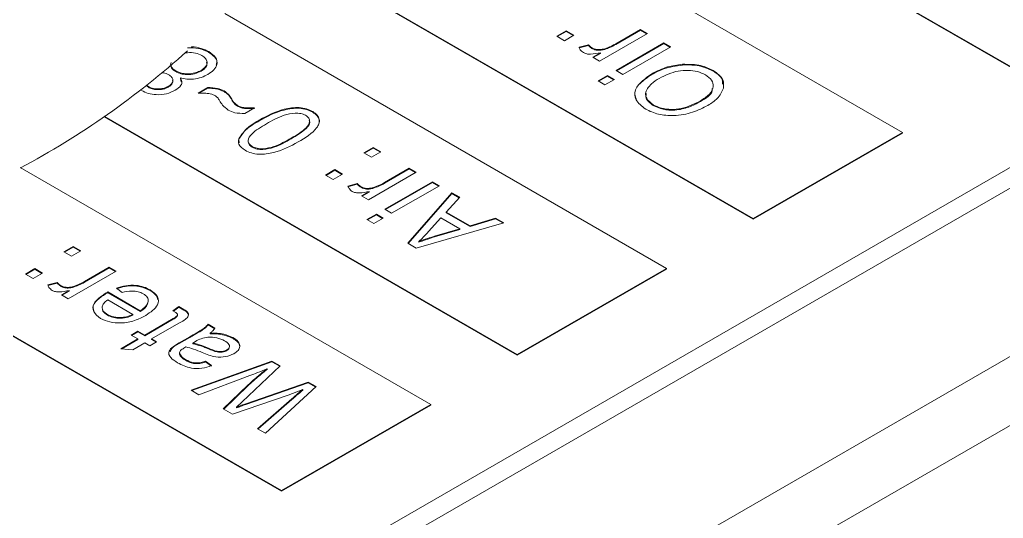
# Model space of a CAD drawing. Header units: millimetres. Extents: x 57 to 386, y 23 to 272.
# Drawn here: x 240.16 to 251.8, y 99.35 to 105.26 of the extents above; entities that cross this region are included whole.
import ezdxf

# ---------------------------------------------------------------- set-up
doc = ezdxf.new("R2010")
doc.units = ezdxf.units.MM

msp = doc.modelspace()

# ---------------------------------------------------------------- linework, layer by layer
at = {"color": 7, "lineweight": 5}
for p, q in [((244.078, 109.211), (251.924, 104.682)), ((244.078, 109.203), (251.924, 104.674)), ((250.609, 103.923), (243.962, 107.76)), ((243.23, 106.141), (248.841, 102.902)), ((243.23, 106.133), (248.841, 102.894)), ((236.933, 94.632), (256.025, 105.653)), ((237.548, 92.992), (258.866, 105.299)), ((247.816, 102.31), (242.583, 105.331)), ((237.64, 95.285), (254.894, 105.245)), ((246.514, 105.062), (246.625, 105.126)), ((246.625, 105.118), (246.521, 105.058)), ((246.716, 105.073), (246.605, 105.009)), ((246.625, 105.126), (246.716, 105.073)), ((246.625, 105.118), (246.625, 105.126)), ((246.709, 105.069), (246.625, 105.118)), ((247.588, 105.095), (247.022, 104.768)), ((247.214, 104.972), (247.507, 105.142)), ((247.507, 105.133), (247.214, 104.964)), ((247.507, 105.142), (247.588, 105.095)), ((247.507, 105.133), (247.507, 105.142)), ((247.581, 105.091), (247.507, 105.133)), ((246.605, 105.009), (246.514, 105.062)), ((246.78, 104.932), (246.891, 104.961)), ((246.891, 104.953), (246.78, 104.924)), ((246.891, 104.953), (246.891, 104.961)), ((247.214, 104.964), (247.214, 104.972)), ((247.217, 104.656), (247.783, 104.982)), ((247.783, 104.974), (247.224, 104.652)), ((247.783, 104.982), (247.864, 104.936)), ((247.783, 104.974), (247.783, 104.982)), ((247.856, 104.932), (247.783, 104.974)), ((242.395, 104.871), (242.395, 104.88)), ((246.939, 104.913), (246.939, 104.921)), ((246.941, 104.815), (247.032, 104.867)), ((247.032, 104.859), (246.948, 104.811)), ((247.032, 104.859), (247.032, 104.867)), ((247.083, 104.906), (247.083, 104.914)), ((247.864, 104.936), (247.298, 104.609)), ((247.022, 104.768), (246.941, 104.815)), ((248.004, 104.721), (248.004, 104.729)), ((259.219, 104.686), (237.901, 92.38)), ((242.003, 104.643), (242.003, 104.651)), ((242.303, 104.649), (242.303, 104.657)), ((247.298, 104.609), (247.217, 104.656)), ((247.64, 104.609), (247.64, 104.617)), ((248.367, 104.649), (248.367, 104.657)), ((241.656, 104.484), (241.679, 104.465)), ((242.058, 104.561), (242.058, 104.57)), ((242.066, 104.523), (242.058, 104.561)), ((247.005, 104.533), (247.116, 104.598)), ((247.086, 104.487), (247.005, 104.533)), ((247.116, 104.589), (247.012, 104.529)), ((247.197, 104.551), (247.086, 104.487)), ((247.116, 104.598), (247.197, 104.551)), ((247.116, 104.589), (247.116, 104.598)), ((247.19, 104.547), (247.116, 104.589)), ((241.679, 104.457), (241.658, 104.476)), ((241.679, 104.457), (241.679, 104.465)), ((241.913, 104.458), (241.913, 104.466)), ((242.267, 104.388), (242.382, 104.454)), ((242.382, 104.446), (242.282, 104.388)), ((242.382, 104.446), (242.382, 104.454)), ((242.575, 104.406), (242.575, 104.414)), ((242.666, 104.308), (242.666, 104.316)), ((248.217, 104.288), (248.217, 104.296)), ((242.735, 104.232), (242.735, 104.24)), ((242.934, 104.213), (242.823, 104.148)), ((243.625, 104.162), (243.625, 104.17)), ((247.658, 104.241), (247.658, 104.249)), ((241.154, 104.115), (246.048, 101.29)), ((241.154, 104.107), (246.048, 101.281)), ((242.998, 104.063), (242.998, 104.071)), ((248.841, 102.902), (250.609, 103.923)), ((248.841, 102.894), (250.609, 103.914)), ((250.609, 103.914), (250.609, 103.923)), ((242.75, 103.84), (242.75, 103.848)), ((242.75, 103.84), (242.756, 103.798)), ((243.371, 103.847), (243.371, 103.855)), ((242.91, 103.746), (242.91, 103.754)), ((244.231, 103.68), (244.342, 103.744)), ((244.322, 103.627), (244.231, 103.68)), ((244.342, 103.736), (244.238, 103.676)), ((244.433, 103.691), (244.322, 103.627)), ((244.342, 103.744), (244.433, 103.691)), ((244.342, 103.736), (244.342, 103.744)), ((244.426, 103.687), (244.342, 103.736)), ((245.023, 100.698), (240.159, 103.506)), ((243.776, 103.417), (243.888, 103.481)), ((243.888, 103.473), (243.784, 103.413)), ((243.888, 103.481), (243.979, 103.429)), ((243.888, 103.473), (243.888, 103.481)), ((243.971, 103.425), (243.888, 103.473)), ((244.85, 103.451), (244.285, 103.124)), ((244.476, 103.328), (244.769, 103.497)), ((244.769, 103.489), (244.476, 103.32)), ((244.769, 103.497), (244.85, 103.451)), ((244.769, 103.489), (244.769, 103.497)), ((244.843, 103.446), (244.769, 103.489)), ((243.867, 103.365), (243.776, 103.417)), ((243.979, 103.429), (243.867, 103.365)), ((244.476, 103.32), (244.476, 103.328)), ((244.48, 103.011), (245.045, 103.338)), ((245.045, 103.33), (244.487, 103.007)), ((245.045, 103.338), (245.126, 103.291)), ((245.045, 103.33), (245.045, 103.338)), ((245.119, 103.287), (245.045, 103.33)), ((244.042, 103.287), (244.153, 103.316)), ((244.153, 103.308), (244.042, 103.279)), ((244.153, 103.308), (244.153, 103.316)), ((244.202, 103.268), (244.202, 103.277)), ((244.204, 103.171), (244.294, 103.223)), ((244.294, 103.215), (244.211, 103.167)), ((244.294, 103.215), (244.294, 103.223)), ((244.345, 103.262), (244.345, 103.27)), ((245.126, 103.291), (244.56, 102.965)), ((244.752, 102.609), (245.271, 103.208)), ((245.271, 103.208), (245.366, 103.153)), ((245.271, 103.2), (245.271, 103.208)), ((244.285, 103.124), (244.204, 103.171)), ((245.271, 103.2), (244.756, 102.607)), ((245.366, 103.153), (245.204, 102.978)), ((245.361, 103.148), (245.271, 103.2)), ((244.56, 102.965), (244.48, 103.011)), ((245.204, 102.978), (245.488, 102.814)), ((245.204, 102.97), (245.204, 102.978)), ((245.488, 102.806), (245.204, 102.97)), ((244.267, 102.889), (244.379, 102.953)), ((244.348, 102.842), (244.267, 102.889)), ((244.379, 102.945), (244.274, 102.885)), ((244.459, 102.906), (244.348, 102.842)), ((244.379, 102.953), (244.459, 102.906)), ((244.379, 102.945), (244.379, 102.953)), ((244.452, 102.902), (244.379, 102.945)), ((245.141, 102.909), (244.995, 102.747)), ((245.369, 102.778), (245.141, 102.909)), ((245.488, 102.814), (245.791, 102.907)), ((245.791, 102.899), (245.488, 102.806)), ((245.791, 102.907), (245.887, 102.852)), ((245.791, 102.899), (245.791, 102.907)), ((245.877, 102.849), (245.791, 102.899)), ((248.841, 102.894), (248.841, 102.902)), ((245.887, 102.852), (244.85, 102.552)), ((245.067, 102.691), (245.369, 102.778)), ((245.369, 102.77), (245.067, 102.683)), ((245.369, 102.77), (245.369, 102.778)), ((245.488, 102.806), (245.488, 102.814)), ((244.882, 102.62), (244.882, 102.628)), ((245.067, 102.683), (245.067, 102.691)), ((238.16, 102.618), (243.255, 99.677)), ((238.16, 102.61), (243.255, 99.669)), ((240.677, 102.506), (240.788, 102.571)), ((240.768, 102.454), (240.677, 102.506)), ((240.788, 102.562), (240.684, 102.502)), ((240.879, 102.518), (240.768, 102.454)), ((240.788, 102.571), (240.879, 102.518)), ((240.788, 102.562), (240.788, 102.571)), ((240.872, 102.514), (240.788, 102.562)), ((244.85, 102.552), (244.752, 102.609)), ((240.223, 102.244), (240.334, 102.308)), ((240.334, 102.3), (240.23, 102.24)), ((240.334, 102.308), (240.425, 102.256)), ((240.334, 102.3), (240.334, 102.308)), ((240.418, 102.252), (240.334, 102.3)), ((241.297, 102.277), (240.731, 101.951)), ((240.922, 102.155), (241.216, 102.324)), ((241.216, 102.316), (240.922, 102.146)), ((241.216, 102.324), (241.297, 102.277)), ((241.216, 102.316), (241.216, 102.324)), ((241.289, 102.273), (241.216, 102.316)), ((246.048, 101.29), (247.816, 102.31)), ((246.048, 101.281), (247.816, 102.302)), ((247.816, 102.302), (247.816, 102.31)), ((240.314, 102.191), (240.223, 102.244)), ((240.425, 102.256), (240.314, 102.191)), ((240.922, 102.146), (240.922, 102.155)), ((240.488, 102.114), (240.6, 102.143)), ((240.6, 102.135), (240.488, 102.106)), ((240.6, 102.135), (240.6, 102.143)), ((240.648, 102.095), (240.648, 102.103)), ((240.65, 101.997), (240.74, 102.049)), ((240.74, 102.041), (240.657, 101.993)), ((240.74, 102.041), (240.74, 102.049)), ((240.792, 102.089), (240.792, 102.097)), ((241.37, 102.025), (241.3, 102.077)), ((241.7, 102.048), (241.7, 102.056)), ((240.731, 101.951), (240.65, 101.997)), ((241.173, 102.016), (241.199, 102.031)), ((241.199, 102.022), (241.173, 102.008)), ((241.173, 102.008), (241.173, 102.016)), ((241.199, 102.031), (241.582, 101.809)), ((241.199, 102.022), (241.199, 102.031)), ((241.582, 101.801), (241.199, 102.022)), ((241.496, 101.765), (241.199, 101.937)), ((241.582, 101.801), (241.582, 101.809)), ((241.969, 101.807), (242.04, 101.86)), ((242.005, 101.787), (241.969, 101.807)), ((242.04, 101.852), (241.976, 101.804)), ((242.04, 101.86), (242.1, 101.825)), ((242.04, 101.852), (242.04, 101.86)), ((242.1, 101.817), (242.04, 101.852)), ((242.1, 101.817), (242.1, 101.825)), ((241.194, 101.757), (241.194, 101.765)), ((241.496, 101.757), (241.496, 101.765)), ((241.636, 101.521), (241.971, 101.715)), ((241.971, 101.707), (241.636, 101.513)), ((241.971, 101.707), (241.971, 101.715)), ((242.024, 101.754), (242.024, 101.745)), ((242.024, 101.745), (242.024, 101.753)), ((242.026, 101.753), (242.026, 101.763)), ((242.04, 101.661), (241.717, 101.475)), ((242.387, 101.648), (242.467, 101.601)), ((242.387, 101.64), (242.387, 101.648)), ((242.467, 101.593), (242.387, 101.64)), ((241.353, 101.358), (241.555, 101.475)), ((241.555, 101.467), (241.366, 101.357)), ((241.474, 101.521), (241.555, 101.568)), ((241.555, 101.475), (241.474, 101.521)), ((241.555, 101.56), (241.481, 101.517)), ((241.555, 101.568), (241.636, 101.521)), ((241.555, 101.56), (241.555, 101.568)), ((241.636, 101.513), (241.555, 101.56)), ((241.555, 101.467), (241.555, 101.475)), ((241.636, 101.513), (241.636, 101.521)), ((241.717, 101.475), (241.777, 101.44)), ((241.717, 101.467), (241.717, 101.475)), ((241.77, 101.436), (241.717, 101.467)), ((242.044, 101.427), (242.171, 101.5)), ((242.171, 101.492), (242.044, 101.419)), ((242.171, 101.492), (242.171, 101.5)), ((242.41, 101.537), (242.41, 101.545)), ((242.681, 101.482), (242.681, 101.49)), ((241.495, 101.347), (241.353, 101.358)), ((241.636, 101.428), (241.495, 101.347)), ((241.697, 101.393), (241.636, 101.428)), ((241.777, 101.44), (241.697, 101.393)), ((242.044, 101.419), (242.044, 101.427)), ((242.124, 101.38), (242.101, 101.366)), ((242.238, 101.446), (242.205, 101.426)), ((242.205, 101.418), (242.205, 101.426)), ((242.392, 101.357), (242.392, 101.365)), ((242.607, 101.336), (242.607, 101.344)), ((242.048, 101.301), (242.048, 101.309)), ((242.118, 101.224), (242.118, 101.232)), ((246.048, 101.281), (246.048, 101.29)), ((242.184, 100.867), (243.143, 101.211)), ((243.143, 101.203), (242.193, 100.862)), ((242.356, 101.211), (242.427, 101.158)), ((242.356, 101.202), (242.356, 101.211)), ((242.427, 101.15), (242.356, 101.202)), ((243.24, 101.155), (242.791, 100.73)), ((243.084, 101.112), (243.084, 101.12)), ((243.143, 101.211), (243.24, 101.155)), ((243.143, 101.203), (243.143, 101.211)), ((243.235, 101.15), (243.143, 101.203)), ((242.882, 101.041), (242.277, 100.813)), ((242.565, 100.647), (242.862, 100.93)), ((242.862, 100.922), (242.571, 100.644)), ((242.832, 100.706), (243.571, 100.964)), ((243.571, 100.956), (242.832, 100.698)), ((242.862, 100.922), (242.862, 100.93)), ((243.667, 100.909), (243.066, 100.358)), ((243.508, 100.875), (243.333, 100.81)), ((243.508, 100.867), (243.508, 100.875)), ((243.571, 100.964), (243.667, 100.909)), ((243.571, 100.956), (243.571, 100.964)), ((243.662, 100.904), (243.571, 100.956)), ((242.277, 100.813), (242.184, 100.867)), ((243.333, 100.81), (242.677, 100.582)), ((242.973, 100.411), (243.378, 100.766)), ((243.378, 100.758), (242.979, 100.408)), ((243.378, 100.758), (243.378, 100.766)), ((242.677, 100.582), (242.565, 100.647)), ((242.791, 100.73), (242.721, 100.665)), ((242.721, 100.657), (242.721, 100.665)), ((242.832, 100.698), (242.832, 100.706)), ((243.255, 99.677), (245.023, 100.698)), ((243.255, 99.669), (245.023, 100.69)), ((245.023, 100.69), (245.023, 100.698)), ((243.066, 100.358), (242.973, 100.411)), ((243.255, 99.669), (243.255, 99.677))]:
    msp.add_line(p, q, dxfattribs=at)
msp.add_arc((235.398, 112.401), 10.096, 298.1772, 311.9055, dxfattribs=at)
for points, knots in [([(246.891, 104.961), (246.898, 104.953), (246.912, 104.938), (246.931, 104.926), (246.939, 104.921)], [0, 0, 0, 0, 0.5599646, 1, 1, 1, 1]), ([(246.939, 104.913), (246.929, 104.92), (246.91, 104.932), (246.897, 104.946), (246.891, 104.953)], [0, 0, 0, 0, 0.559802, 1, 1, 1, 1]), ([(247.083, 104.914), (247.109, 104.924), (247.156, 104.941), (247.196, 104.963), (247.214, 104.972)], [0, 0, 0, 0, 0.559898, 1, 1, 1, 1]), ([(247.214, 104.964), (247.191, 104.952), (247.151, 104.93), (247.104, 104.914), (247.083, 104.906)], [0, 0, 0, 0, 0.559915, 1, 1, 1, 1]), ([(242.314, 104.833), (242.289, 104.844), (242.24, 104.866), (242.159, 104.872), (242.118, 104.863), (242.106, 104.86)], [0, 0, 0, 0, 0.416783, 0.833502, 1, 1, 1, 1]), ([(242.395, 104.871), (242.357, 104.89), (242.283, 104.925), (242.187, 104.925), (242.142, 104.925)], [0, 0, 0, 0, 0.519264, 1, 1, 1, 1]), ([(242.185, 104.934), (242.188, 104.934), (242.228, 104.938), (242.308, 104.92), (242.366, 104.893), (242.395, 104.88)], [0, 0, 0, 0, 0.036457, 0.51793, 1, 1, 1, 1]), ([(242.303, 104.657), (242.324, 104.671), (242.365, 104.699), (242.38, 104.752), (242.362, 104.799), (242.33, 104.822), (242.314, 104.833)], [0, 0, 0, 0, 0.280218, 0.559532, 0.779755, 1, 1, 1, 1]), ([(242.395, 104.88), (242.426, 104.857), (242.488, 104.813), (242.5, 104.731), (242.461, 104.661), (242.41, 104.627), (242.384, 104.61)], [0, 0, 0, 0, 0.279614, 0.559005, 0.779273, 1, 1, 1, 1]), ([(242.482, 104.72), (242.486, 104.731), (242.499, 104.764), (242.468, 104.82), (242.419, 104.854), (242.395, 104.871)], [0, 0, 0, 0, 0.206846, 0.603161, 1, 1, 1, 1]), ([(246.83, 104.868), (246.816, 104.878), (246.791, 104.898), (246.783, 104.921), (246.78, 104.932)], [0, 0, 0, 0, 0.55889, 1, 1, 1, 1]), ([(247.032, 104.867), (246.994, 104.859), (246.942, 104.847), (246.868, 104.851), (246.843, 104.862), (246.83, 104.868)], [0, 0, 0, 0, 0.560727, 0.780563, 1, 1, 1, 1]), ([(246.939, 104.921), (246.951, 104.916), (246.974, 104.906), (247.027, 104.901), (247.062, 104.909), (247.083, 104.914)], [0, 0, 0, 0, 0.280209, 0.560926, 1, 1, 1, 1]), ([(247.083, 104.906), (247.07, 104.903), (247.043, 104.896), (247.002, 104.895), (246.966, 104.9), (246.948, 104.909), (246.939, 104.913)], [0, 0, 0, 0, 0.2802866, 0.5599101, 0.7799984, 1, 1, 1, 1]), ([(241.949, 104.75), (241.946, 104.743), (241.938, 104.722), (241.956, 104.684), (241.988, 104.662), (242.003, 104.651)], [0, 0, 0, 0, 0.205367, 0.602637, 1, 1, 1, 1]), ([(242.368, 104.754), (242.371, 104.744), (242.378, 104.72), (242.352, 104.681), (242.319, 104.659), (242.303, 104.649)], [0, 0, 0, 0, 0.262714, 0.630969, 1, 1, 1, 1]), ([(247.64, 104.617), (247.699, 104.647), (247.805, 104.703), (247.943, 104.721), (248.004, 104.729)], [0, 0, 0, 0, 0.560204, 1, 1, 1, 1]), ([(248.004, 104.721), (247.927, 104.709), (247.79, 104.689), (247.686, 104.633), (247.64, 104.609)], [0, 0, 0, 0, 0.558686, 1, 1, 1, 1]), ([(248.004, 104.729), (248.08, 104.729), (248.217, 104.729), (248.321, 104.679), (248.367, 104.657)], [0, 0, 0, 0, 0.5588436, 1, 1, 1, 1]), ([(248.367, 104.649), (248.307, 104.676), (248.199, 104.725), (248.064, 104.722), (248.004, 104.721)], [0, 0, 0, 0, 0.5587982, 1, 1, 1, 1]), ([(241.92, 104.606), (241.901, 104.615), (241.877, 104.628), (241.845, 104.629), (241.838, 104.63)], [0, 0, 0, 0, 0.7766211, 1, 1, 1, 1]), ([(241.913, 104.466), (241.929, 104.478), (241.962, 104.5), (241.974, 104.542), (241.959, 104.579), (241.933, 104.597), (241.92, 104.606)], [0, 0, 0, 0, 0.280238, 0.55938, 0.779604, 1, 1, 1, 1]), ([(242.003, 104.643), (241.982, 104.657), (241.95, 104.679), (241.949, 104.706), (241.949, 104.715)], [0, 0, 0, 0, 0.682964, 1, 1, 1, 1]), ([(242.003, 104.651), (242.028, 104.64), (242.078, 104.617), (242.169, 104.614), (242.247, 104.629), (242.284, 104.647), (242.303, 104.657)], [0, 0, 0, 0, 0.2793, 0.558979, 0.779264, 1, 1, 1, 1]), ([(242.303, 104.649), (242.279, 104.637), (242.231, 104.613), (242.141, 104.606), (242.061, 104.615), (242.022, 104.633), (242.003, 104.643)], [0, 0, 0, 0, 0.280202, 0.559508, 0.77968, 1, 1, 1, 1]), ([(242.384, 104.61), (242.359, 104.597), (242.309, 104.571), (242.22, 104.552), (242.131, 104.551), (242.083, 104.563), (242.058, 104.57)], [0, 0, 0, 0, 0.280424, 0.560026, 0.779977, 1, 1, 1, 1]), ([(247.568, 104.197), (247.522, 104.233), (247.43, 104.304), (247.438, 104.473), (247.564, 104.562), (247.64, 104.617)], [0, 0, 0, 0, 0.280022, 0.56019, 1, 1, 1, 1]), ([(247.64, 104.609), (247.59, 104.575), (247.49, 104.509), (247.423, 104.395), (247.451, 104.327), (247.461, 104.302)], [0, 0, 0, 0, 0.389571, 0.777684, 1, 1, 1, 1]), ([(248.276, 104.604), (248.246, 104.619), (248.186, 104.647), (248.069, 104.661), (247.899, 104.649), (247.799, 104.598), (247.729, 104.563)], [0, 0, 0, 0, 0.18698, 0.373954, 0.56112, 1, 1, 1, 1]), ([(248.217, 104.296), (248.254, 104.321), (248.33, 104.369), (248.376, 104.458), (248.359, 104.544), (248.304, 104.584), (248.276, 104.604)], [0, 0, 0, 0, 0.280875, 0.560289, 0.780267, 1, 1, 1, 1]), ([(248.367, 104.657), (248.414, 104.622), (248.499, 104.559), (248.492, 104.48), (248.489, 104.446)], [0, 0, 0, 0, 0.558711, 1, 1, 1, 1]), ([(248.479, 104.492), (248.478, 104.517), (248.477, 104.577), (248.407, 104.623), (248.367, 104.649)], [0, 0, 0, 0, 0.419577, 1, 1, 1, 1]), ([(241.964, 104.542), (241.967, 104.534), (241.972, 104.514), (241.952, 104.484), (241.926, 104.467), (241.913, 104.458)], [0, 0, 0, 0, 0.259588, 0.629383, 1, 1, 1, 1]), ([(242.058, 104.57), (242.066, 104.555), (242.081, 104.526), (242.067, 104.47), (242.023, 104.439), (241.996, 104.421)], [0, 0, 0, 0, 0.280691, 0.560821, 1, 1, 1, 1]), ([(247.729, 104.563), (247.696, 104.542), (247.638, 104.506), (247.603, 104.461), (247.588, 104.441)], [0, 0, 0, 0, 0.559964, 1, 1, 1, 1]), ([(241.996, 104.421), (241.963, 104.405), (241.899, 104.374), (241.779, 104.365), (241.674, 104.381), (241.623, 104.406), (241.598, 104.418)], [0, 0, 0, 0, 0.2800376, 0.5593759, 0.7795343, 1, 1, 1, 1]), ([(241.679, 104.465), (241.698, 104.456), (241.737, 104.439), (241.807, 104.435), (241.869, 104.445), (241.898, 104.459), (241.913, 104.466)], [0, 0, 0, 0, 0.279599, 0.559441, 0.779631, 1, 1, 1, 1]), ([(241.913, 104.458), (241.894, 104.449), (241.855, 104.431), (241.786, 104.427), (241.723, 104.435), (241.694, 104.45), (241.679, 104.457)], [0, 0, 0, 0, 0.279622, 0.559121, 0.779553, 1, 1, 1, 1]), ([(242.395, 104.383), (242.371, 104.386), (242.329, 104.39), (242.286, 104.388), (242.267, 104.388)], [0, 0, 0, 0, 0.55982, 1, 1, 1, 1]), ([(242.382, 104.454), (242.423, 104.453), (242.495, 104.451), (242.551, 104.425), (242.575, 104.414)], [0, 0, 0, 0, 0.5600635, 1, 1, 1, 1]), ([(242.575, 104.406), (242.543, 104.42), (242.485, 104.444), (242.414, 104.445), (242.382, 104.446)], [0, 0, 0, 0, 0.5581721, 1, 1, 1, 1]), ([(242.466, 104.361), (242.454, 104.366), (242.433, 104.377), (242.407, 104.381), (242.395, 104.383)], [0, 0, 0, 0, 0.559623, 1, 1, 1, 1]), ([(242.575, 104.414), (242.598, 104.397), (242.638, 104.368), (242.657, 104.332), (242.666, 104.316)], [0, 0, 0, 0, 0.5585851, 1, 1, 1, 1]), ([(242.666, 104.308), (242.655, 104.328), (242.636, 104.364), (242.594, 104.393), (242.575, 104.406)], [0, 0, 0, 0, 0.5606243, 1, 1, 1, 1]), ([(247.588, 104.441), (247.579, 104.422), (247.561, 104.385), (247.576, 104.314), (247.627, 104.274), (247.658, 104.249)], [0, 0, 0, 0, 0.280964, 0.561944, 1, 1, 1, 1]), ([(247.658, 104.241), (247.637, 104.256), (247.595, 104.286), (247.564, 104.338), (247.574, 104.37), (247.579, 104.384)], [0, 0, 0, 0, 0.369012, 0.738175, 1, 1, 1, 1]), ([(248.356, 104.443), (248.357, 104.434), (248.359, 104.374), (248.282, 104.328), (248.217, 104.288)], [0, 0, 0, 0, 0.153144, 1, 1, 1, 1]), ([(248.489, 104.446), (248.47, 104.403), (248.437, 104.327), (248.346, 104.269), (248.306, 104.243)], [0, 0, 0, 0, 0.559056, 1, 1, 1, 1]), ([(242.523, 104.299), (242.515, 104.311), (242.501, 104.334), (242.476, 104.352), (242.466, 104.361)], [0, 0, 0, 0, 0.560469, 1, 1, 1, 1]), ([(242.625, 104.187), (242.601, 104.206), (242.557, 104.241), (242.533, 104.281), (242.523, 104.299)], [0, 0, 0, 0, 0.5587122, 1, 1, 1, 1]), ([(242.666, 104.316), (242.675, 104.301), (242.691, 104.273), (242.721, 104.25), (242.735, 104.24)], [0, 0, 0, 0, 0.56069, 1, 1, 1, 1]), ([(242.735, 104.232), (242.726, 104.238), (242.71, 104.249), (242.687, 104.274), (242.674, 104.294), (242.666, 104.308)], [0, 0, 0, 0, 0.251709, 0.50285, 1, 1, 1, 1]), ([(247.658, 104.249), (247.689, 104.235), (247.751, 104.205), (247.871, 104.191), (248.044, 104.207), (248.145, 104.259), (248.217, 104.296)], [0, 0, 0, 0, 0.186946, 0.373711, 0.560629, 1, 1, 1, 1]), ([(248.217, 104.288), (248.173, 104.265), (248.086, 104.218), (247.928, 104.181), (247.769, 104.19), (247.695, 104.224), (247.658, 104.241)], [0, 0, 0, 0, 0.281249, 0.560585, 0.780267, 1, 1, 1, 1]), ([(242.823, 104.148), (242.781, 104.148), (242.707, 104.147), (242.65, 104.175), (242.625, 104.187)], [0, 0, 0, 0, 0.558937, 1, 1, 1, 1]), ([(242.735, 104.24), (242.75, 104.233), (242.781, 104.219), (242.852, 104.211), (242.903, 104.212), (242.934, 104.213)], [0, 0, 0, 0, 0.279307, 0.559155, 1, 1, 1, 1]), ([(242.934, 104.205), (242.894, 104.203), (242.839, 104.202), (242.77, 104.215), (242.746, 104.226), (242.735, 104.232)], [0, 0, 0, 0, 0.560073, 0.780086, 1, 1, 1, 1]), ([(242.998, 104.071), (243.087, 104.119), (243.221, 104.192), (243.436, 104.224), (243.555, 104.204), (243.602, 104.181), (243.625, 104.17)], [0, 0, 0, 0, 0.500574, 0.749452, 0.874608, 1, 1, 1, 1]), ([(243.625, 104.162), (243.602, 104.173), (243.555, 104.196), (243.436, 104.216), (243.221, 104.183), (243.087, 104.111), (242.998, 104.063)], [0, 0, 0, 0, 0.125392, 0.250548, 0.499426, 1, 1, 1, 1]), ([(243.541, 104.125), (243.523, 104.133), (243.486, 104.149), (243.392, 104.153), (243.241, 104.118), (243.143, 104.062), (243.078, 104.024)], [0, 0, 0, 0, 0.124627, 0.249613, 0.498368, 1, 1, 1, 1]), ([(243.625, 104.17), (243.644, 104.156), (243.684, 104.129), (243.707, 104.077), (243.703, 104.024), (243.645, 103.924), (243.538, 103.86), (243.453, 103.809)], [0, 0, 0, 0, 0.124994, 0.249973, 0.375166, 0.50041, 1, 1, 1, 1]), ([(243.699, 104.024), (243.702, 104.039), (243.707, 104.071), (243.683, 104.121), (243.644, 104.148), (243.625, 104.162)], [0, 0, 0, 0, 0.301849, 0.650903, 1, 1, 1, 1]), ([(248.306, 104.243), (248.248, 104.213), (248.132, 104.152), (247.918, 104.114), (247.712, 104.13), (247.616, 104.174), (247.568, 104.197)], [0, 0, 0, 0, 0.280951, 0.560236, 0.780131, 1, 1, 1, 1]), ([(242.75, 103.848), (242.782, 103.895), (242.84, 103.979), (242.95, 104.043), (242.998, 104.071)], [0, 0, 0, 0, 0.558095, 1, 1, 1, 1]), ([(242.998, 104.063), (242.936, 104.027), (242.826, 103.962), (242.773, 103.877), (242.75, 103.84)], [0, 0, 0, 0, 0.561155, 1, 1, 1, 1]), ([(243.078, 104.024), (243.013, 103.986), (242.915, 103.93), (242.854, 103.84), (242.866, 103.786), (242.895, 103.765), (242.91, 103.754)], [0, 0, 0, 0, 0.501717, 0.75013, 0.875138, 1, 1, 1, 1]), ([(243.371, 103.855), (243.437, 103.893), (243.535, 103.949), (243.596, 104.039), (243.584, 104.093), (243.555, 104.114), (243.541, 104.125)], [0, 0, 0, 0, 0.501688, 0.750132, 0.875127, 1, 1, 1, 1]), ([(243.583, 104.069), (243.586, 104.06), (243.598, 104.026), (243.531, 103.941), (243.435, 103.885), (243.371, 103.847)], [0, 0, 0, 0, 0.093392, 0.393662, 1, 1, 1, 1]), ([(242.825, 103.71), (242.794, 103.733), (242.739, 103.774), (242.747, 103.825), (242.75, 103.848)], [0, 0, 0, 0, 0.558636, 1, 1, 1, 1]), ([(243.453, 103.809), (243.363, 103.76), (243.229, 103.688), (243.015, 103.656), (242.895, 103.675), (242.848, 103.698), (242.825, 103.71)], [0, 0, 0, 0, 0.500579, 0.749491, 0.87463, 1, 1, 1, 1]), ([(242.91, 103.746), (242.894, 103.756), (242.872, 103.771), (242.868, 103.79), (242.867, 103.795)], [0, 0, 0, 0, 0.707932, 1, 1, 1, 1]), ([(242.91, 103.754), (242.928, 103.746), (242.965, 103.73), (243.059, 103.726), (243.21, 103.762), (243.307, 103.818), (243.371, 103.855)], [0, 0, 0, 0, 0.124622, 0.249617, 0.498357, 1, 1, 1, 1]), ([(243.371, 103.847), (243.307, 103.81), (243.21, 103.754), (243.059, 103.718), (242.965, 103.722), (242.928, 103.738), (242.91, 103.746)], [0, 0, 0, 0, 0.501643, 0.750383, 0.875378, 1, 1, 1, 1]), ([(244.345, 103.27), (244.372, 103.279), (244.419, 103.296), (244.459, 103.318), (244.476, 103.328)], [0, 0, 0, 0, 0.559898, 1, 1, 1, 1]), ([(244.476, 103.32), (244.454, 103.307), (244.413, 103.286), (244.366, 103.269), (244.345, 103.262)], [0, 0, 0, 0, 0.559915, 1, 1, 1, 1]), ([(244.093, 103.223), (244.078, 103.234), (244.053, 103.253), (244.046, 103.277), (244.042, 103.287)], [0, 0, 0, 0, 0.55889, 1, 1, 1, 1]), ([(244.294, 103.223), (244.256, 103.214), (244.204, 103.203), (244.13, 103.206), (244.105, 103.217), (244.093, 103.223)], [0, 0, 0, 0, 0.560727, 0.780563, 1, 1, 1, 1]), ([(244.153, 103.316), (244.161, 103.308), (244.174, 103.294), (244.193, 103.282), (244.202, 103.277)], [0, 0, 0, 0, 0.5599646, 1, 1, 1, 1]), ([(244.202, 103.268), (244.191, 103.275), (244.172, 103.287), (244.159, 103.302), (244.153, 103.308)], [0, 0, 0, 0, 0.559802, 1, 1, 1, 1]), ([(244.202, 103.277), (244.213, 103.272), (244.236, 103.261), (244.29, 103.256), (244.324, 103.265), (244.345, 103.27)], [0, 0, 0, 0, 0.280209, 0.560926, 1, 1, 1, 1]), ([(244.345, 103.262), (244.332, 103.258), (244.306, 103.251), (244.265, 103.25), (244.228, 103.256), (244.211, 103.264), (244.202, 103.268)], [0, 0, 0, 0, 0.280307, 0.55991, 0.779976, 1, 1, 1, 1]), ([(244.995, 102.747), (244.975, 102.724), (244.939, 102.684), (244.899, 102.645), (244.882, 102.628)], [0, 0, 0, 0, 0.560014, 1, 1, 1, 1]), ([(244.882, 102.628), (244.915, 102.641), (244.975, 102.664), (245.039, 102.683), (245.067, 102.691)], [0, 0, 0, 0, 0.55997, 1, 1, 1, 1]), ([(245.067, 102.683), (245.031, 102.672), (244.967, 102.653), (244.908, 102.63), (244.882, 102.62)], [0, 0, 0, 0, 0.559989, 1, 1, 1, 1]), ([(240.792, 102.097), (240.818, 102.106), (240.865, 102.123), (240.905, 102.145), (240.922, 102.155)], [0, 0, 0, 0, 0.559897, 1, 1, 1, 1]), ([(240.539, 102.05), (240.525, 102.061), (240.499, 102.08), (240.492, 102.103), (240.488, 102.114)], [0, 0, 0, 0, 0.558903, 1, 1, 1, 1]), ([(240.74, 102.049), (240.703, 102.041), (240.65, 102.03), (240.577, 102.033), (240.552, 102.044), (240.539, 102.05)], [0, 0, 0, 0, 0.56074, 0.780579, 1, 1, 1, 1]), ([(240.6, 102.143), (240.607, 102.135), (240.621, 102.121), (240.64, 102.109), (240.648, 102.103)], [0, 0, 0, 0, 0.5599458, 1, 1, 1, 1]), ([(240.648, 102.095), (240.643, 102.098), (240.634, 102.104), (240.616, 102.117), (240.606, 102.128), (240.6, 102.135)], [0, 0, 0, 0, 0.2505402, 0.5013496, 1, 1, 1, 1]), ([(240.648, 102.103), (240.66, 102.098), (240.683, 102.088), (240.736, 102.083), (240.771, 102.092), (240.792, 102.097)], [0, 0, 0, 0, 0.280232, 0.560927, 1, 1, 1, 1]), ([(240.792, 102.089), (240.779, 102.085), (240.752, 102.078), (240.711, 102.077), (240.675, 102.083), (240.657, 102.091), (240.648, 102.095)], [0, 0, 0, 0, 0.280294, 0.559894, 0.779979, 1, 1, 1, 1]), ([(240.922, 102.146), (240.9, 102.134), (240.86, 102.112), (240.812, 102.096), (240.792, 102.089)], [0, 0, 0, 0, 0.559938, 1, 1, 1, 1]), ([(241.3, 102.077), (241.336, 102.088), (241.409, 102.111), (241.526, 102.114), (241.627, 102.093), (241.676, 102.068), (241.7, 102.056)], [0, 0, 0, 0, 0.280365, 0.559608, 0.779598, 1, 1, 1, 1]), ([(241.7, 102.048), (241.664, 102.065), (241.605, 102.094), (241.497, 102.106), (241.396, 102.099), (241.334, 102.08), (241.3, 102.069)], [0, 0, 0, 0, 0.3141334, 0.5244816, 0.7345113, 1, 1, 1, 1]), ([(241.618, 102.01), (241.599, 102.019), (241.56, 102.038), (241.468, 102.047), (241.407, 102.033), (241.37, 102.025)], [0, 0, 0, 0, 0.280385, 0.560278, 1, 1, 1, 1]), ([(241.7, 102.056), (241.735, 102.03), (241.804, 101.979), (241.8, 101.856), (241.705, 101.792), (241.648, 101.753)], [0, 0, 0, 0, 0.280105, 0.559959, 1, 1, 1, 1]), ([(241.787, 101.943), (241.785, 101.958), (241.778, 101.998), (241.73, 102.028), (241.7, 102.048)], [0, 0, 0, 0, 0.366463, 1, 1, 1, 1]), ([(241.114, 101.718), (241.081, 101.744), (241.015, 101.795), (241.024, 101.916), (241.117, 101.978), (241.173, 102.016)], [0, 0, 0, 0, 0.279612, 0.559852, 1, 1, 1, 1]), ([(241.173, 102.008), (241.137, 101.985), (241.065, 101.938), (241.014, 101.864), (241.029, 101.822), (241.033, 101.81)], [0, 0, 0, 0, 0.423965, 0.845375, 1, 1, 1, 1]), ([(241.199, 101.937), (241.18, 101.924), (241.148, 101.9), (241.137, 101.87), (241.132, 101.857)], [0, 0, 0, 0, 0.560793, 1, 1, 1, 1]), ([(241.582, 101.809), (241.606, 101.825), (241.652, 101.858), (241.683, 101.915), (241.672, 101.971), (241.636, 101.997), (241.618, 102.01)], [0, 0, 0, 0, 0.281042, 0.56053, 0.780364, 1, 1, 1, 1]), ([(241.132, 101.857), (241.134, 101.838), (241.138, 101.803), (241.177, 101.777), (241.194, 101.765)], [0, 0, 0, 0, 0.558823, 1, 1, 1, 1]), ([(241.194, 101.757), (241.172, 101.772), (241.139, 101.794), (241.137, 101.823), (241.136, 101.832)], [0, 0, 0, 0, 0.673802, 1, 1, 1, 1]), ([(241.67, 101.904), (241.67, 101.898), (241.671, 101.858), (241.623, 101.827), (241.582, 101.801)], [0, 0, 0, 0, 0.159464, 1, 1, 1, 1]), ([(242.1, 101.825), (242.119, 101.813), (242.147, 101.794), (242.157, 101.761), (242.139, 101.712), (242.084, 101.684), (242.04, 101.661)], [0, 0, 0, 0, 0.249541, 0.37483, 0.499953, 1, 1, 1, 1]), ([(242.151, 101.765), (242.15, 101.769), (242.145, 101.789), (242.12, 101.805), (242.1, 101.817)], [0, 0, 0, 0, 0.194444, 1, 1, 1, 1]), ([(241.648, 101.753), (241.606, 101.731), (241.522, 101.687), (241.368, 101.658), (241.218, 101.669), (241.149, 101.702), (241.114, 101.718)], [0, 0, 0, 0, 0.2810312, 0.5603189, 0.7801305, 1, 1, 1, 1]), ([(241.194, 101.765), (241.219, 101.754), (241.268, 101.731), (241.359, 101.726), (241.438, 101.739), (241.477, 101.757), (241.496, 101.765)], [0, 0, 0, 0, 0.2794527, 0.5589483, 0.7791873, 1, 1, 1, 1]), ([(241.496, 101.757), (241.471, 101.746), (241.421, 101.724), (241.331, 101.718), (241.251, 101.729), (241.213, 101.748), (241.194, 101.757)], [0, 0, 0, 0, 0.2802994, 0.559607, 0.7797265, 1, 1, 1, 1]), ([(241.971, 101.715), (241.982, 101.721), (242.003, 101.733), (242.017, 101.747), (242.024, 101.753)], [0, 0, 0, 0, 0.5608944, 1, 1, 1, 1]), ([(242.024, 101.745), (242.015, 101.737), (242, 101.723), (241.98, 101.712), (241.971, 101.707)], [0, 0, 0, 0, 0.558813, 1, 1, 1, 1]), ([(242.024, 101.753), (242.025, 101.757), (242.027, 101.764), (242.021, 101.776), (242.011, 101.783), (242.005, 101.787)], [0, 0, 0, 0, 0.279789, 0.56069, 1, 1, 1, 1]), ([(242.171, 101.5), (242.198, 101.516), (242.242, 101.542), (242.303, 101.578), (242.352, 101.61), (242.375, 101.635), (242.387, 101.648)], [0, 0, 0, 0, 0.340079, 0.560129, 0.780056, 1, 1, 1, 1]), ([(242.387, 101.64), (242.368, 101.621), (242.336, 101.589), (242.274, 101.553), (242.223, 101.522), (242.188, 101.502), (242.171, 101.492)], [0, 0, 0, 0, 0.339428, 0.559601, 0.779807, 1, 1, 1, 1]), ([(242.467, 101.601), (242.459, 101.59), (242.443, 101.57), (242.42, 101.552), (242.41, 101.545)], [0, 0, 0, 0, 0.559753, 1, 1, 1, 1]), ([(242.582, 101.453), (242.553, 101.467), (242.496, 101.493), (242.389, 101.502), (242.301, 101.48), (242.259, 101.457), (242.238, 101.446)], [0, 0, 0, 0, 0.2800502, 0.5591587, 0.7788141, 1, 1, 1, 1]), ([(242.41, 101.545), (242.466, 101.543), (242.567, 101.541), (242.646, 101.505), (242.681, 101.49)], [0, 0, 0, 0, 0.560339, 1, 1, 1, 1]), ([(242.681, 101.482), (242.635, 101.501), (242.554, 101.534), (242.454, 101.536), (242.41, 101.537)], [0, 0, 0, 0, 0.55795, 1, 1, 1, 1]), ([(242.681, 101.49), (242.704, 101.475), (242.749, 101.444), (242.77, 101.387), (242.746, 101.336), (242.71, 101.312), (242.692, 101.3)], [0, 0, 0, 0, 0.2804373, 0.5595447, 0.7794433, 1, 1, 1, 1]), ([(242.759, 101.391), (242.758, 101.398), (242.756, 101.418), (242.729, 101.45), (242.697, 101.471), (242.681, 101.482)], [0, 0, 0, 0, 0.19369, 0.585653, 1, 1, 1, 1]), ([(242.025, 101.192), (241.995, 101.211), (241.935, 101.249), (241.906, 101.326), (241.971, 101.383), (242.019, 101.412), (242.044, 101.427)], [0, 0, 0, 0, 0.2810128, 0.5586758, 0.7783901, 1, 1, 1, 1]), ([(242.044, 101.419), (242.008, 101.401), (241.955, 101.374), (241.942, 101.334), (241.937, 101.32)], [0, 0, 0, 0, 0.652906, 1, 1, 1, 1]), ([(242.101, 101.366), (242.085, 101.357), (242.058, 101.341), (242.051, 101.319), (242.048, 101.309)], [0, 0, 0, 0, 0.561868, 1, 1, 1, 1]), ([(242.318, 101.314), (242.284, 101.328), (242.223, 101.354), (242.154, 101.372), (242.124, 101.38)], [0, 0, 0, 0, 0.560289, 1, 1, 1, 1]), ([(242.205, 101.426), (242.241, 101.417), (242.307, 101.4), (242.366, 101.376), (242.392, 101.365)], [0, 0, 0, 0, 0.559637, 1, 1, 1, 1]), ([(242.392, 101.357), (242.377, 101.363), (242.347, 101.375), (242.287, 101.397), (242.237, 101.41), (242.205, 101.418)], [0, 0, 0, 0, 0.2503498, 0.5008043, 1, 1, 1, 1]), ([(242.392, 101.365), (242.424, 101.35), (242.465, 101.332), (242.525, 101.324), (242.555, 101.326), (242.584, 101.332), (242.599, 101.34), (242.607, 101.344)], [0, 0, 0, 0, 0.4997658, 0.6249129, 0.7499504, 0.8749034, 1, 1, 1, 1]), ([(242.607, 101.336), (242.599, 101.332), (242.584, 101.324), (242.555, 101.318), (242.525, 101.316), (242.465, 101.324), (242.424, 101.342), (242.392, 101.357)], [0, 0, 0, 0, 0.1250966, 0.2500496, 0.3750871, 0.5002342, 1, 1, 1, 1]), ([(242.607, 101.344), (242.616, 101.35), (242.633, 101.362), (242.642, 101.385), (242.633, 101.419), (242.603, 101.439), (242.582, 101.453)], [0, 0, 0, 0, 0.187, 0.3739671, 0.5612082, 1, 1, 1, 1]), ([(242.636, 101.37), (242.635, 101.366), (242.634, 101.353), (242.618, 101.343), (242.607, 101.336)], [0, 0, 0, 0, 0.300425, 1, 1, 1, 1]), ([(242.048, 101.309), (242.054, 101.292), (242.066, 101.263), (242.102, 101.241), (242.118, 101.232)], [0, 0, 0, 0, 0.557502, 1, 1, 1, 1]), ([(242.118, 101.224), (242.109, 101.229), (242.091, 101.24), (242.065, 101.261), (242.05, 101.282), (242.048, 101.297), (242.048, 101.301)], [0, 0, 0, 0, 0.2515885, 0.5034545, 0.8757833, 1, 1, 1, 1]), ([(242.118, 101.232), (242.136, 101.222), (242.172, 101.202), (242.24, 101.186), (242.305, 101.194), (242.339, 101.205), (242.356, 101.211)], [0, 0, 0, 0, 0.28093, 0.55935, 0.779186, 1, 1, 1, 1]), ([(242.356, 101.202), (242.334, 101.195), (242.291, 101.181), (242.195, 101.181), (242.147, 101.207), (242.118, 101.224)], [0, 0, 0, 0, 0.281637, 0.559671, 1, 1, 1, 1]), ([(242.692, 101.3), (242.661, 101.286), (242.599, 101.258), (242.45, 101.257), (242.368, 101.293), (242.318, 101.314)], [0, 0, 0, 0, 0.279757, 0.559169, 1, 1, 1, 1]), ([(242.427, 101.158), (242.39, 101.146), (242.317, 101.121), (242.158, 101.124), (242.076, 101.166), (242.025, 101.192)], [0, 0, 0, 0, 0.281167, 0.560255, 1, 1, 1, 1]), ([(242.862, 100.93), (242.901, 100.967), (242.97, 101.031), (243.049, 101.093), (243.084, 101.12)], [0, 0, 0, 0, 0.559994, 1, 1, 1, 1]), ([(243.084, 101.112), (243.04, 101.077), (242.962, 101.016), (242.892, 100.951), (242.862, 100.922)], [0, 0, 0, 0, 0.559985, 1, 1, 1, 1]), ([(243.084, 101.12), (243.047, 101.105), (242.98, 101.078), (242.912, 101.052), (242.882, 101.041)], [0, 0, 0, 0, 0.56, 1, 1, 1, 1]), ([(243.378, 100.766), (243.402, 100.787), (243.444, 100.824), (243.488, 100.859), (243.508, 100.875)], [0, 0, 0, 0, 0.5599798, 1, 1, 1, 1]), ([(243.508, 100.867), (243.483, 100.847), (243.439, 100.811), (243.397, 100.774), (243.378, 100.758)], [0, 0, 0, 0, 0.559998, 1, 1, 1, 1]), ([(242.721, 100.665), (242.741, 100.673), (242.778, 100.687), (242.816, 100.701), (242.832, 100.706)], [0, 0, 0, 0, 0.559991, 1, 1, 1, 1]), ([(242.832, 100.698), (242.823, 100.695), (242.804, 100.688), (242.767, 100.675), (242.739, 100.664), (242.721, 100.657)], [0, 0, 0, 0, 0.250024, 0.500037, 1, 1, 1, 1])]:
    msp.add_open_spline(points, degree=3, knots=knots, dxfattribs=at)

doc.saveas('drawing.dxf')
